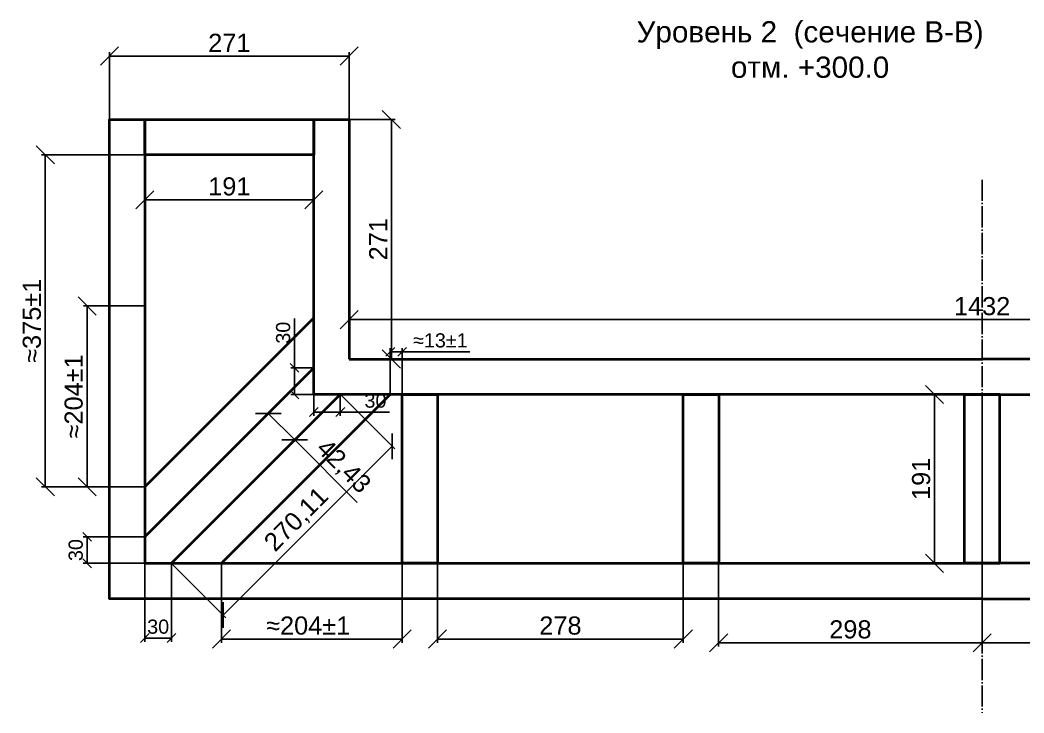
# Model space of a CAD drawing. Header units: millimetres. Extents: x 0 to 13456, y 0 to 9504.
# Drawn here: x 6985 to 8121, y 6225 to 7008 of the extents above; entities that cross this region are included whole.
import ezdxf

# ---------------------------------------------------------------- set-up
doc = ezdxf.new("R2010")
doc.units = ezdxf.units.MM
doc.linetypes.add('ACAD_ISO04W100', pattern=[30, 24, -3, 0, -3])
doc.layers.add('Оси', color=120, linetype='ACAD_ISO04W100')
doc.layers.add('Профиль 40x40', color=220, linetype='Continuous', lineweight=35)
doc.layers.add('Размеры', color=150, linetype='Continuous', lineweight=0)
doc.styles.get("Standard").update_dxf_attribs({"font": 'arial.ttf'})
doc.dimstyles.new('Копия Аннотативный', dxfattribs={"dimscale": 0, "dimtxt": 20.5, "dimasz": 20.5, "dimexe": 4.25, "dimexo": 0.625, "dimgap": 4.625, "dimtad": 1, "dimtxsty": 'Standard', "dimblk": 'OBLIQUE', "dimcen": 20.5, "dimclrd": 256, "dimclrt": 256, "dimadec": 0, "dimazin": 0, "dimtfac": 1, "dimtmove": 0, "dimatfit": 3, "dimfxl": 1, "dimtfillclr": 4, "dimarcsym": 0})

# ---------------------------------------------------------------- blocks, each defined once
blk = doc.blocks.new('_Oblique')
at = {"color": 0, "linetype": 'ByBlock', "lineweight": -2}
blk.add_line((-0.5, -0.5), (0.5, 0.5), dxfattribs=at)
blk = doc.blocks.new('*D200')
at = {"layer": 'Defpoints', "color": 0, "transparency": 16777216}
for p in [(7357.2, 6967.6), (7086.2, 6895.9), (7357.2, 6895.9)]:
    blk.add_point(p, dxfattribs=at)
at = {"layer": 'Размеры', "color": 0, "lineweight": -2, "transparency": 16777216}
for p, q in [((7086.2, 6896.5), (7086.2, 6971.8)), ((7357.2, 6896.5), (7357.2, 6971.8))]:
    blk.add_line(p, q, dxfattribs=at)
at = {"layer": 'Размеры', "lineweight": -2, "transparency": 16777216}
blk.add_line((7086.2, 6967.6), (7357.2, 6967.6), dxfattribs=at)
at = {"layer": 'Размеры', "lineweight": -2, "transparency": 16777216, "xscale": 20.5, "yscale": 20.5, "zscale": 20.5, "rotation": 180}
blk.add_blockref('_Oblique', (7086.2, 6967.6), dxfattribs=at)
at = {"layer": 'Размеры', "lineweight": -2, "transparency": 16777216, "xscale": 20.5, "yscale": 20.5, "zscale": 20.5}
blk.add_blockref('_Oblique', (7357.2, 6967.6), dxfattribs=at)
at = {"layer": 'Размеры', "transparency": 16777216, "insert": (7221.7, 6982.5), "char_height": 20.5, "attachment_point": 5}
blk.add_mtext('271', dxfattribs=at)
blk = doc.blocks.new('*D201')
at = {"layer": 'Defpoints', "color": 0, "transparency": 16777216}
for p in [(7357.2, 6895.9), (7357.2, 6624.9), (7405, 6624.9)]:
    blk.add_point(p, dxfattribs=at)
at = {"layer": 'Размеры', "color": 0, "lineweight": -2, "transparency": 16777216}
for p, q in [((7357.8, 6895.9), (7409.2, 6895.9)), ((7357.8, 6624.9), (7409.2, 6624.9))]:
    blk.add_line(p, q, dxfattribs=at)
at = {"layer": 'Размеры', "lineweight": -2, "transparency": 16777216}
blk.add_line((7405, 6895.9), (7405, 6624.9), dxfattribs=at)
at = {"layer": 'Размеры', "lineweight": -2, "transparency": 16777216, "xscale": 20.5, "yscale": 20.5, "zscale": 20.5}
for p, rotation in [((7405, 6895.9), 90), ((7405, 6624.9), 270)]:
    blk.add_blockref('_Oblique', p, dxfattribs=dict(at, rotation=rotation))
at = {"layer": 'Размеры', "transparency": 16777216, "insert": (7390.1, 6760.4), "char_height": 20.5, "attachment_point": 5, "rotation": 90}
blk.add_mtext('271', dxfattribs=at)
blk = doc.blocks.new('*D202')
at = {"layer": 'Defpoints', "color": 0, "transparency": 16777216}
for p in [(7126.2, 6684.9), (7060.8, 6480.5), (7126.2, 6480.5)]:
    blk.add_point(p, dxfattribs=at)
at = {"layer": 'Размеры', "color": 0, "lineweight": -2, "transparency": 16777216}
for p, q in [((7125.6, 6684.9), (7056.6, 6684.9)), ((7125.6, 6480.5), (7056.6, 6480.5))]:
    blk.add_line(p, q, dxfattribs=at)
at = {"layer": 'Размеры', "lineweight": -2, "transparency": 16777216}
blk.add_line((7060.8, 6684.9), (7060.8, 6480.5), dxfattribs=at)
at = {"layer": 'Размеры', "lineweight": -2, "transparency": 16777216, "xscale": 20.5, "yscale": 20.5, "zscale": 20.5}
for p, rotation in [((7060.8, 6684.9), 90), ((7060.8, 6480.5), 270)]:
    blk.add_blockref('_Oblique', p, dxfattribs=dict(at, rotation=rotation))
at = {"layer": 'Размеры', "transparency": 16777216, "insert": (7045.7, 6582.7), "char_height": 20.5, "attachment_point": 5, "rotation": 90}
blk.add_mtext('≈204%%P1', dxfattribs=at)
blk = doc.blocks.new('*D203')
at = {"layer": 'Defpoints', "color": 0, "transparency": 16777216}
for p in [(7417.2, 6633.1), (7403.8, 6584.9), (7417.2, 6584.9)]:
    blk.add_point(p, dxfattribs=at)
at = {"layer": 'Размеры', "color": 0, "lineweight": -2, "transparency": 16777216}
for p, q in [((7403.8, 6585.5), (7403.8, 6637.3)), ((7417.2, 6585.5), (7417.2, 6637.3))]:
    blk.add_line(p, q, dxfattribs=at)
at = {"layer": 'Размеры', "lineweight": -2, "transparency": 16777216}
for p, q in [((7403.8, 6633.1), (7417.2, 6633.1)), ((7417.2, 6633.1), (7493.6, 6633.1))]:
    blk.add_line(p, q, dxfattribs=at)
at = {"layer": 'Размеры', "lineweight": -2, "transparency": 16777216, "xscale": 10, "yscale": 10, "zscale": 10, "rotation": 180}
blk.add_blockref('_Oblique', (7403.8, 6633.1), dxfattribs=at)
at = {"layer": 'Размеры', "lineweight": -2, "transparency": 16777216, "xscale": 10, "yscale": 10, "zscale": 10}
blk.add_blockref('_Oblique', (7417.2, 6633.1), dxfattribs=at)
at = {"layer": 'Размеры', "transparency": 16777216, "insert": (7460.4, 6645.9), "char_height": 16, "attachment_point": 5}
blk.add_mtext('≈13%%P1', dxfattribs=at)
blk = doc.blocks.new('*D204')
at = {"layer": 'Defpoints', "color": 0, "transparency": 16777216}
for p in [(7212.8, 6393.9), (7417.2, 6393.9), (7417.2, 6308.3)]:
    blk.add_point(p, dxfattribs=at)
at = {"layer": 'Размеры', "color": 0, "lineweight": -2, "transparency": 16777216}
for p, q in [((7212.8, 6393.3), (7212.8, 6304)), ((7417.2, 6393.3), (7417.2, 6304))]:
    blk.add_line(p, q, dxfattribs=at)
at = {"layer": 'Размеры', "lineweight": -2, "transparency": 16777216}
blk.add_line((7212.8, 6308.3), (7417.2, 6308.3), dxfattribs=at)
at = {"layer": 'Размеры', "lineweight": -2, "transparency": 16777216, "xscale": 20.5, "yscale": 20.5, "zscale": 20.5, "rotation": 180}
blk.add_blockref('_Oblique', (7212.8, 6308.3), dxfattribs=at)
at = {"layer": 'Размеры', "lineweight": -2, "transparency": 16777216, "xscale": 20.5, "yscale": 20.5, "zscale": 20.5}
blk.add_blockref('_Oblique', (7417.2, 6308.3), dxfattribs=at)
at = {"layer": 'Размеры', "transparency": 16777216, "insert": (7310.9, 6323.4), "char_height": 20.5, "attachment_point": 5}
blk.add_mtext('≈204%%P1', dxfattribs=at)
blk = doc.blocks.new('*D205')
at = {"layer": 'Defpoints', "color": 0, "transparency": 16777216}
for p in [(7317.2, 6584.9), (7347.2, 6584.9), (7347.2, 6565)]:
    blk.add_point(p, dxfattribs=at)
at = {"layer": 'Размеры', "color": 0, "lineweight": -2, "transparency": 16777216}
for p, q in [((7317.2, 6584.3), (7317.2, 6560.8)), ((7347.2, 6584.3), (7347.2, 6560.8))]:
    blk.add_line(p, q, dxfattribs=at)
at = {"layer": 'Размеры', "lineweight": -2, "transparency": 16777216}
for p, q in [((7317.2, 6565), (7347.2, 6565)), ((7347.2, 6565), (7403, 6565))]:
    blk.add_line(p, q, dxfattribs=at)
at = {"layer": 'Размеры', "lineweight": -2, "transparency": 16777216, "xscale": 10, "yscale": 10, "zscale": 10, "rotation": 180}
blk.add_blockref('_Oblique', (7317.2, 6565), dxfattribs=at)
at = {"layer": 'Размеры', "lineweight": -2, "transparency": 16777216, "xscale": 10, "yscale": 10, "zscale": 10}
blk.add_blockref('_Oblique', (7347.2, 6565), dxfattribs=at)
at = {"layer": 'Размеры', "transparency": 16777216, "insert": (7387, 6577.8), "char_height": 16, "attachment_point": 5}
blk.add_mtext('30', dxfattribs=at)
blk = doc.blocks.new('*D206')
at = {"layer": 'Defpoints', "color": 0, "transparency": 16777216}
for p in [(7317.2, 6614.9), (7295.4, 6584.9), (7317.2, 6584.9)]:
    blk.add_point(p, dxfattribs=at)
at = {"layer": 'Размеры', "lineweight": -2, "transparency": 16777216}
for p, q in [((7295.4, 6614.9), (7295.4, 6670.7)), ((7295.4, 6584.9), (7295.4, 6614.9))]:
    blk.add_line(p, q, dxfattribs=at)
at = {"layer": 'Размеры', "color": 0, "lineweight": -2, "transparency": 16777216}
for p, q in [((7316.6, 6614.9), (7291.1, 6614.9)), ((7316.6, 6584.9), (7291.1, 6584.9))]:
    blk.add_line(p, q, dxfattribs=at)
at = {"layer": 'Размеры', "lineweight": -2, "transparency": 16777216, "xscale": 10, "yscale": 10, "zscale": 10}
for p, rotation in [((7295.4, 6614.9), 90), ((7295.4, 6584.9), 270)]:
    blk.add_blockref('_Oblique', p, dxfattribs=dict(at, rotation=rotation))
at = {"layer": 'Размеры', "transparency": 16777216, "insert": (7282.6, 6654.7), "char_height": 16, "attachment_point": 5, "rotation": 90}
blk.add_mtext('30', dxfattribs=at)
blk = doc.blocks.new('*D207')
at = {"layer": 'Defpoints', "color": 0, "transparency": 16777216}
for p in [(7126.2, 6423.9), (7060.8, 6393.9), (7126.2, 6393.9)]:
    blk.add_point(p, dxfattribs=at)
at = {"layer": 'Размеры', "color": 0, "lineweight": -2, "transparency": 16777216}
for p, q in [((7125.6, 6423.9), (7056.5, 6423.9)), ((7125.6, 6393.9), (7056.5, 6393.9))]:
    blk.add_line(p, q, dxfattribs=at)
at = {"layer": 'Размеры', "lineweight": -2, "transparency": 16777216}
blk.add_line((7060.8, 6423.9), (7060.8, 6393.9), dxfattribs=at)
at = {"layer": 'Размеры', "lineweight": -2, "transparency": 16777216, "xscale": 10, "yscale": 10, "zscale": 10}
for p, rotation in [((7060.8, 6423.9), 90), ((7060.8, 6393.9), 270)]:
    blk.add_blockref('_Oblique', p, dxfattribs=dict(at, rotation=rotation))
at = {"layer": 'Размеры', "transparency": 16777216, "insert": (7048, 6408.9), "char_height": 16, "attachment_point": 5, "rotation": 90}
blk.add_mtext('30', dxfattribs=at)
blk = doc.blocks.new('*D218')
at = {"layer": 'Defpoints', "color": 0, "transparency": 16777216}
for p in [(7126.2, 6393.9), (7156.2, 6393.9), (7156.2, 6309.4)]:
    blk.add_point(p, dxfattribs=at)
at = {"layer": 'Размеры', "color": 0, "lineweight": -2, "transparency": 16777216}
for p, q in [((7126.2, 6393.3), (7126.2, 6305.1)), ((7156.2, 6393.3), (7156.2, 6305.1))]:
    blk.add_line(p, q, dxfattribs=at)
at = {"layer": 'Размеры', "lineweight": -2, "transparency": 16777216}
blk.add_line((7126.2, 6309.4), (7156.2, 6309.4), dxfattribs=at)
at = {"layer": 'Размеры', "lineweight": -2, "transparency": 16777216, "xscale": 10, "yscale": 10, "zscale": 10, "rotation": 180}
blk.add_blockref('_Oblique', (7126.2, 6309.4), dxfattribs=at)
at = {"layer": 'Размеры', "lineweight": -2, "transparency": 16777216, "xscale": 10, "yscale": 10, "zscale": 10}
blk.add_blockref('_Oblique', (7156.2, 6309.4), dxfattribs=at)
at = {"layer": 'Размеры', "transparency": 16777216, "insert": (7141.2, 6322.2), "char_height": 16, "attachment_point": 5}
blk.add_mtext('30', dxfattribs=at)
blk = doc.blocks.new('*D219')
at = {"layer": 'Defpoints', "color": 0, "transparency": 16777216}
for p in [(7126.2, 6855.9), (7013.5, 6480.5), (7126.2, 6480.5)]:
    blk.add_point(p, dxfattribs=at)
at = {"layer": 'Размеры', "color": 0, "lineweight": -2, "transparency": 16777216}
for p, q in [((7125.6, 6855.9), (7009.3, 6855.9)), ((7125.6, 6480.5), (7009.3, 6480.5))]:
    blk.add_line(p, q, dxfattribs=at)
at = {"layer": 'Размеры', "lineweight": -2, "transparency": 16777216}
blk.add_line((7013.5, 6855.9), (7013.5, 6480.5), dxfattribs=at)
at = {"layer": 'Размеры', "lineweight": -2, "transparency": 16777216, "xscale": 20.5, "yscale": 20.5, "zscale": 20.5}
for p, rotation in [((7013.5, 6855.9), 90), ((7013.5, 6480.5), 270)]:
    blk.add_blockref('_Oblique', p, dxfattribs=dict(at, rotation=rotation))
at = {"layer": 'Размеры', "transparency": 16777216, "insert": (6998.4, 6668.2), "char_height": 20.5, "attachment_point": 5, "rotation": 90}
blk.add_mtext('≈375%%P1', dxfattribs=at)
blk = doc.blocks.new('*D220')
at = {"layer": 'Defpoints', "color": 0, "transparency": 16777216}
for p in [(7126.2, 6855.9), (7317.2, 6855.9), (7317.2, 6804.9)]:
    blk.add_point(p, dxfattribs=at)
at = {"layer": 'Размеры', "color": 0, "lineweight": -2, "transparency": 16777216}
for p, q in [((7126.2, 6855.3), (7126.2, 6800.7)), ((7317.2, 6855.3), (7317.2, 6800.7))]:
    blk.add_line(p, q, dxfattribs=at)
at = {"layer": 'Размеры', "lineweight": -2, "transparency": 16777216}
blk.add_line((7126.2, 6804.9), (7317.2, 6804.9), dxfattribs=at)
at = {"layer": 'Размеры', "lineweight": -2, "transparency": 16777216, "xscale": 20.5, "yscale": 20.5, "zscale": 20.5, "rotation": 180}
blk.add_blockref('_Oblique', (7126.2, 6804.9), dxfattribs=at)
at = {"layer": 'Размеры', "lineweight": -2, "transparency": 16777216, "xscale": 20.5, "yscale": 20.5, "zscale": 20.5}
blk.add_blockref('_Oblique', (7317.2, 6804.9), dxfattribs=at)
at = {"layer": 'Размеры', "transparency": 16777216, "insert": (7221.7, 6820), "char_height": 20.5, "attachment_point": 5}
blk.add_mtext('191', dxfattribs=at)
blk = doc.blocks.new('*D221')
at = {"layer": 'Defpoints', "color": 0, "transparency": 16777216}
for p in [(7457.2, 6393.9), (7735.2, 6393.9), (7735.2, 6308.3)]:
    blk.add_point(p, dxfattribs=at)
at = {"layer": 'Размеры', "color": 0, "lineweight": -2, "transparency": 16777216}
for p, q in [((7457.2, 6393.3), (7457.2, 6304)), ((7735.2, 6393.3), (7735.2, 6304))]:
    blk.add_line(p, q, dxfattribs=at)
at = {"layer": 'Размеры', "lineweight": -2, "transparency": 16777216}
blk.add_line((7457.2, 6308.3), (7735.2, 6308.3), dxfattribs=at)
at = {"layer": 'Размеры', "lineweight": -2, "transparency": 16777216, "xscale": 20.5, "yscale": 20.5, "zscale": 20.5, "rotation": 180}
blk.add_blockref('_Oblique', (7457.2, 6308.3), dxfattribs=at)
at = {"layer": 'Размеры', "lineweight": -2, "transparency": 16777216, "xscale": 20.5, "yscale": 20.5, "zscale": 20.5}
blk.add_blockref('_Oblique', (7735.2, 6308.3), dxfattribs=at)
at = {"layer": 'Размеры', "transparency": 16777216, "insert": (7596.2, 6323.4), "char_height": 20.5, "attachment_point": 5}
blk.add_mtext('278', dxfattribs=at)
blk = doc.blocks.new('*D222')
at = {"layer": 'Defpoints', "color": 0, "transparency": 16777216}
for p in [(8073.2, 6584.9), (7775.2, 6393.9), (8073.2, 6304)]:
    blk.add_point(p, dxfattribs=at)
at = {"layer": 'Размеры', "color": 0, "lineweight": -2, "transparency": 16777216}
for p, q in [((8073.2, 6584.3), (8073.2, 6299.8)), ((7775.2, 6393.3), (7775.2, 6299.8))]:
    blk.add_line(p, q, dxfattribs=at)
at = {"layer": 'Размеры', "lineweight": -2, "transparency": 16777216}
blk.add_line((7775.2, 6304), (8073.2, 6304), dxfattribs=at)
at = {"layer": 'Размеры', "lineweight": -2, "transparency": 16777216, "xscale": 20.5, "yscale": 20.5, "zscale": 20.5, "rotation": 180}
blk.add_blockref('_Oblique', (7775.2, 6304), dxfattribs=at)
at = {"layer": 'Размеры', "lineweight": -2, "transparency": 16777216, "xscale": 20.5, "yscale": 20.5, "zscale": 20.5}
blk.add_blockref('_Oblique', (8073.2, 6304), dxfattribs=at)
at = {"layer": 'Размеры', "transparency": 16777216, "insert": (7924.2, 6319.1), "char_height": 20.5, "attachment_point": 5}
blk.add_mtext('298', dxfattribs=at)
blk = doc.blocks.new('*D223')
at = {"layer": 'Defpoints', "color": 0, "transparency": 16777216}
for p in [(8019.4, 6584.9), (8073.2, 6584.9), (8073.2, 6393.9)]:
    blk.add_point(p, dxfattribs=at)
at = {"layer": 'Размеры', "color": 0, "lineweight": -2, "transparency": 16777216}
for p, q in [((8072.6, 6584.9), (8015.2, 6584.9)), ((8072.6, 6393.9), (8015.2, 6393.9))]:
    blk.add_line(p, q, dxfattribs=at)
at = {"layer": 'Размеры', "lineweight": -2, "transparency": 16777216}
blk.add_line((8019.4, 6393.9), (8019.4, 6584.9), dxfattribs=at)
at = {"layer": 'Размеры', "lineweight": -2, "transparency": 16777216, "xscale": 20.5, "yscale": 20.5, "zscale": 20.5}
for p, rotation in [((8019.4, 6584.9), 90), ((8019.4, 6393.9), 270)]:
    blk.add_blockref('_Oblique', p, dxfattribs=dict(at, rotation=rotation))
at = {"layer": 'Размеры', "transparency": 16777216, "insert": (8004.3, 6489.4), "char_height": 20.5, "attachment_point": 5, "rotation": 90}
blk.add_mtext('191', dxfattribs=at)
blk = doc.blocks.new('*D178')
at = {"layer": 'Defpoints', "color": 0, "transparency": 16777216}
for p in [(8073.2, 6584.9), (8371.2, 6393.9), (8073.2, 6304)]:
    blk.add_point(p, dxfattribs=at)
at = {"layer": 'Размеры', "color": 0, "lineweight": -2, "transparency": 16777216}
for p, q in [((8073.2, 6584.3), (8073.2, 6299.8)), ((8371.2, 6393.3), (8371.2, 6299.8))]:
    blk.add_line(p, q, dxfattribs=at)
at = {"layer": 'Размеры', "lineweight": -2, "transparency": 16777216}
blk.add_line((8371.2, 6304), (8073.2, 6304), dxfattribs=at)
at = {"layer": 'Размеры', "lineweight": -2, "transparency": 16777216, "xscale": 20.5, "yscale": 20.5, "zscale": 20.5, "rotation": 180}
blk.add_blockref('_Oblique', (8073.2, 6304), dxfattribs=at)
at = {"layer": 'Размеры', "lineweight": -2, "transparency": 16777216, "xscale": 20.5, "yscale": 20.5, "zscale": 20.5}
blk.add_blockref('_Oblique', (8371.2, 6304), dxfattribs=at)
at = {"layer": 'Размеры', "transparency": 16777216, "insert": (8222.2, 6319.1), "char_height": 20.5, "attachment_point": 5}
blk.add_mtext('298', dxfattribs=at)
blk = doc.blocks.new('*D259')
at = {"layer": 'Defpoints', "color": 0, "transparency": 16777216}
for p in [(7347.2, 6584.9), (7405.8, 6526.3), (7156.2, 6393.9)]:
    blk.add_point(p, dxfattribs=at)
at = {"layer": 'Размеры', "color": 0, "lineweight": -2, "transparency": 16777216}
for p, q in [((7347.7, 6584.5), (7408.8, 6523.3)), ((7156.7, 6393.5), (7217.8, 6332.3))]:
    blk.add_line(p, q, dxfattribs=at)
at = {"layer": 'Размеры', "lineweight": -2, "transparency": 16777216}
blk.add_line((7214.8, 6335.3), (7405.8, 6526.3), dxfattribs=at)
at = {"layer": 'Размеры', "lineweight": -2, "transparency": 16777216, "xscale": 20.5, "yscale": 20.5, "zscale": 20.5}
for p, rotation in [((7405.8, 6526.3), 44.99999999998691), ((7214.8, 6335.3), 224.9999999999869)]:
    blk.add_blockref('_Oblique', p, dxfattribs=dict(at, rotation=rotation))
at = {"layer": 'Размеры', "transparency": 16777216, "insert": (7298.4, 6442.8), "char_height": 20.5, "attachment_point": 5, "rotation": 45}
blk.add_mtext('270,11', dxfattribs=at)
blk = doc.blocks.new('*D260')
at = {"layer": 'Defpoints', "color": 0, "transparency": 16777216}
for p in [(7265.7, 6563.4), (7295.7, 6533.4), (7295.7, 6533.4)]:
    blk.add_point(p, dxfattribs=at)
at = {"layer": 'Размеры', "lineweight": -2, "transparency": 16777216}
for p, q in [((7265.7, 6563.4), (7295.7, 6533.4)), ((7295.7, 6533.4), (7366.2, 6462.8))]:
    blk.add_line(p, q, dxfattribs=at)
at = {"layer": 'Размеры', "color": 0, "lineweight": -2, "transparency": 16777216}
for p, q in [((7266.1, 6563.8), (7268.7, 6566.4)), ((7296.1, 6533.8), (7298.7, 6536.4))]:
    blk.add_line(p, q, dxfattribs=at)
at = {"layer": 'Размеры', "lineweight": -2, "transparency": 16777216, "xscale": 20.5, "yscale": 20.5, "zscale": 20.5}
for p, rotation in [((7265.7, 6563.4), 135), ((7295.7, 6533.4), 315)]:
    blk.add_blockref('_Oblique', p, dxfattribs=dict(at, rotation=rotation))
at = {"layer": 'Размеры', "transparency": 16777216, "insert": (7350.2, 6502.8), "char_height": 20.5, "attachment_point": 5, "rotation": 315}
blk.add_mtext('42,43', dxfattribs=at)
blk = doc.blocks.new('*D264')
at = {"layer": 'Defpoints', "color": 0, "transparency": 16777216}
for p in [(8789.2, 6669.5), (7357.2, 6624.9), (8789.2, 6624.9)]:
    blk.add_point(p, dxfattribs=at)
at = {"layer": 'Размеры', "color": 0, "lineweight": -2, "transparency": 16777216}
for p, q in [((7357.2, 6625.5), (7357.2, 6673.7)), ((8789.2, 6625.5), (8789.2, 6673.7))]:
    blk.add_line(p, q, dxfattribs=at)
at = {"layer": 'Размеры', "lineweight": -2, "transparency": 16777216}
blk.add_line((7357.2, 6669.5), (8789.2, 6669.5), dxfattribs=at)
at = {"layer": 'Размеры', "lineweight": -2, "transparency": 16777216, "xscale": 20.5, "yscale": 20.5, "zscale": 20.5, "rotation": 180}
blk.add_blockref('_Oblique', (7357.2, 6669.5), dxfattribs=at)
at = {"layer": 'Размеры', "lineweight": -2, "transparency": 16777216, "xscale": 20.5, "yscale": 20.5, "zscale": 20.5}
blk.add_blockref('_Oblique', (8789.2, 6669.5), dxfattribs=at)
at = {"layer": 'Размеры', "transparency": 16777216, "insert": (8073.2, 6684.6), "char_height": 20.5, "attachment_point": 5}
blk.add_mtext('1432', dxfattribs=at)

msp = doc.modelspace()

# ---------------------------------------------------------------- linework, layer by layer
at = {"layer": 'Оси'}
msp.add_line((8073.218, 6827.714), (8073.218, 6224.739), dxfattribs=at)
at = {"layer": 'Профиль 40x40'}
for p, q in [((7126.218, 6480.471), (7317.218, 6671.471)), ((7126.218, 6423.902), (7317.218, 6614.902)), ((7156.218, 6393.902), (7347.218, 6584.902)), ((7212.787, 6393.902), (7403.787, 6584.902))]:
    msp.add_line(p, q, dxfattribs=at)
for points in [[(7126.218, 6353.902), (7086.218, 6353.902), (7086.218, 6895.902), (7126.218, 6895.902), (7126.218, 6393.902)], [(7357.218, 6584.902), (7317.218, 6584.902), (7317.218, 6895.902), (7357.218, 6895.902), (7357.218, 6624.902)], [(8073.218, 6584.902), (7317.218, 6584.902), (7317.218, 6624.902)], [(7357.218, 6624.902), (8073.218, 6624.902)], [(8789.218, 6624.902), (8073.218, 6624.902)], [(8073.218, 6584.902), (8829.218, 6584.902), (8829.218, 6624.902)], [(8073.218, 6393.902), (8053.218, 6393.902), (8053.218, 6584.902), (8073.218, 6584.902)], [(8073.218, 6393.902), (8093.218, 6393.902), (8093.218, 6584.902), (8073.218, 6584.902)], [(8073.218, 6353.902), (7086.218, 6353.902), (7086.218, 6393.902)], [(7126.218, 6393.902), (8073.218, 6393.902)], [(9020.218, 6393.902), (8073.218, 6393.902)], [(8073.218, 6353.902), (9060.218, 6353.902), (9060.218, 6393.902)]]:
    msp.add_lwpolyline(points, dxfattribs=at)
for points in [[(7126.218, 6895.902), (7317.218, 6895.902), (7317.218, 6855.902), (7126.218, 6855.902)], [(7417.218, 6584.902), (7457.218, 6584.902), (7457.218, 6393.902), (7417.218, 6393.902)], [(7735.218, 6584.902), (7775.218, 6584.902), (7775.218, 6393.902), (7735.218, 6393.902)]]:
    msp.add_lwpolyline(points, close=True, dxfattribs=at)
at = {"layer": 'Размеры'}
msp.add_line((7317.218, 6584.902), (7317.218, 6684.902), dxfattribs=at)

# ---------------------------------------------------------------- texts
at = {"layer": 'Размеры', "color": 7, "ltscale": 1.5, "insert": (8074.901, 7006.94), "char_height": 24, "attachment_point": 3}
msp.add_mtext('\\A1;\\pxqc;Уровень 2  (сечение В-В)\\Pотм. +300.0', dxfattribs=at)

# ---------------------------------------------------------------- dimensions: what is measured, and where the dimension line sits
at = {"layer": 'Размеры'}
for base, p1, p2, picture, middle in [((7357.218, 6967.575), (7086.218, 6895.902), (7357.218, 6895.902), '*D200', (7221.718, 6982.492)), ((7317.218, 6804.943), (7126.218, 6855.902), (7317.218, 6855.902), '*D220', (7221.718, 6820.035)), ((8789.218, 6669.468), (7357.218, 6624.902), (8789.218, 6624.902), '*D264', (8073.218, 6684.567)), ((8073.218, 6304.021), (7775.218, 6393.902), (8073.218, 6584.902), '*D222', (7924.218, 6319.113)), ((7735.218, 6308.271), (7457.218, 6393.902), (7735.218, 6393.902), '*D221', (7596.218, 6323.363))]:
    dim = msp.add_linear_dim(base=base, p1=p1, p2=p2, dimstyle='Копия Аннотативный', dxfattribs=at)
    dim.commit()
    dim.dimension.update_dxf_attribs({"geometry": picture, "text_midpoint": middle})
for base, p1, p2, angle, picture, middle in [((7404.987, 6624.902), (7357.218, 6895.902), (7357.218, 6624.902), 90, '*D201', (7390.07, 6760.402)), ((8019.428, 6584.902), (8073.218, 6393.902), (8073.218, 6584.902), 90, '*D223', (8004.336, 6489.402)), ((8073.218, 6304.021), (8371.218, 6393.902), (8073.218, 6584.902), 180, '*D178', (8222.218, 6319.113)), ((7295.67, 6533.354), (7265.67, 6563.354), (7295.67, 6533.354), 135, '*D260', (7350.167, 6502.82))]:
    dim = msp.add_linear_dim(base=base, p1=p1, p2=p2, angle=angle, dimstyle='Копия Аннотативный', dxfattribs=at)
    dim.commit()
    dim.dimension.update_dxf_attribs({"geometry": picture, "text_midpoint": middle})
for base, p1, text, picture, middle in [((7013.546, 6480.471), (7126.218, 6855.902), '≈375%%P1', '*D219', (6998.447, 6668.187)), ((7060.832, 6480.471), (7126.218, 6684.902), '≈204%%P1', '*D202', (7045.741, 6582.687))]:
    dim = msp.add_linear_dim(base=base, p1=p1, p2=(7126.218, 6480.471), angle=90, text=text, dimstyle='Копия Аннотативный', dxfattribs=at)
    dim.commit()
    dim.dimension.update_dxf_attribs({"geometry": picture, "text_midpoint": middle})
for base, p1, p2, picture, middle in [((7295.36, 6584.902), (7317.218, 6614.902), (7317.218, 6584.902), '*D206', (7295.36, 6654.668)), ((7060.762, 6393.902), (7126.218, 6423.902), (7126.218, 6393.902), '*D207', (7060.762, 6408.902))]:
    dim = msp.add_linear_dim(base=base, p1=p1, p2=p2, angle=90, dimstyle='Копия Аннотативный', override={"dimtxt": 16, "dimasz": 10}, dxfattribs=at)
    dim.commit()
    dim.dimension.update_dxf_attribs({"geometry": picture, "text_midpoint": middle, "dimtype": 160})
dim = msp.add_linear_dim(base=(7417.218, 6633.058), p1=(7403.787, 6584.902), p2=(7417.218, 6584.902), text='≈13%%P1', dimstyle='Копия Аннотативный', override={"dimtxt": 16, "dimasz": 10}, dxfattribs=at)
dim.commit()
dim.dimension.update_dxf_attribs({"geometry": '*D203', "text_midpoint": (7460.427, 6645.857)})
for base, p1, p2, picture, middle in [((7347.218, 6565.035), (7317.218, 6584.902), (7347.218, 6584.902), '*D205', (7386.984, 6565.035)), ((7156.218, 6309.394), (7126.218, 6393.902), (7156.218, 6393.902), '*D218', (7141.218, 6309.394))]:
    dim = msp.add_linear_dim(base=base, p1=p1, p2=p2, dimstyle='Копия Аннотативный', override={"dimtxt": 16, "dimasz": 10}, dxfattribs=at)
    dim.commit()
    dim.dimension.update_dxf_attribs({"geometry": picture, "text_midpoint": middle, "dimtype": 160})
dim = msp.add_aligned_dim(p1=(7156.218, 6393.902), p2=(7347.218, 6584.902), distance=-82.898, dimstyle='Копия Аннотативный', dxfattribs=at)
dim.commit()
dim.dimension.update_dxf_attribs({"geometry": '*D259', "text_midpoint": (7298.354, 6442.767)})
dim = msp.add_linear_dim(base=(7417.218, 6308.271), p1=(7212.787, 6393.902), p2=(7417.218, 6393.902), text='≈204%%P1', dimstyle='Копия Аннотативный', dxfattribs=at)
dim.commit()
dim.dimension.update_dxf_attribs({"geometry": '*D204', "text_midpoint": (7310.875, 6308.271), "dimtype": 160})

doc.saveas('drawing.dxf')
